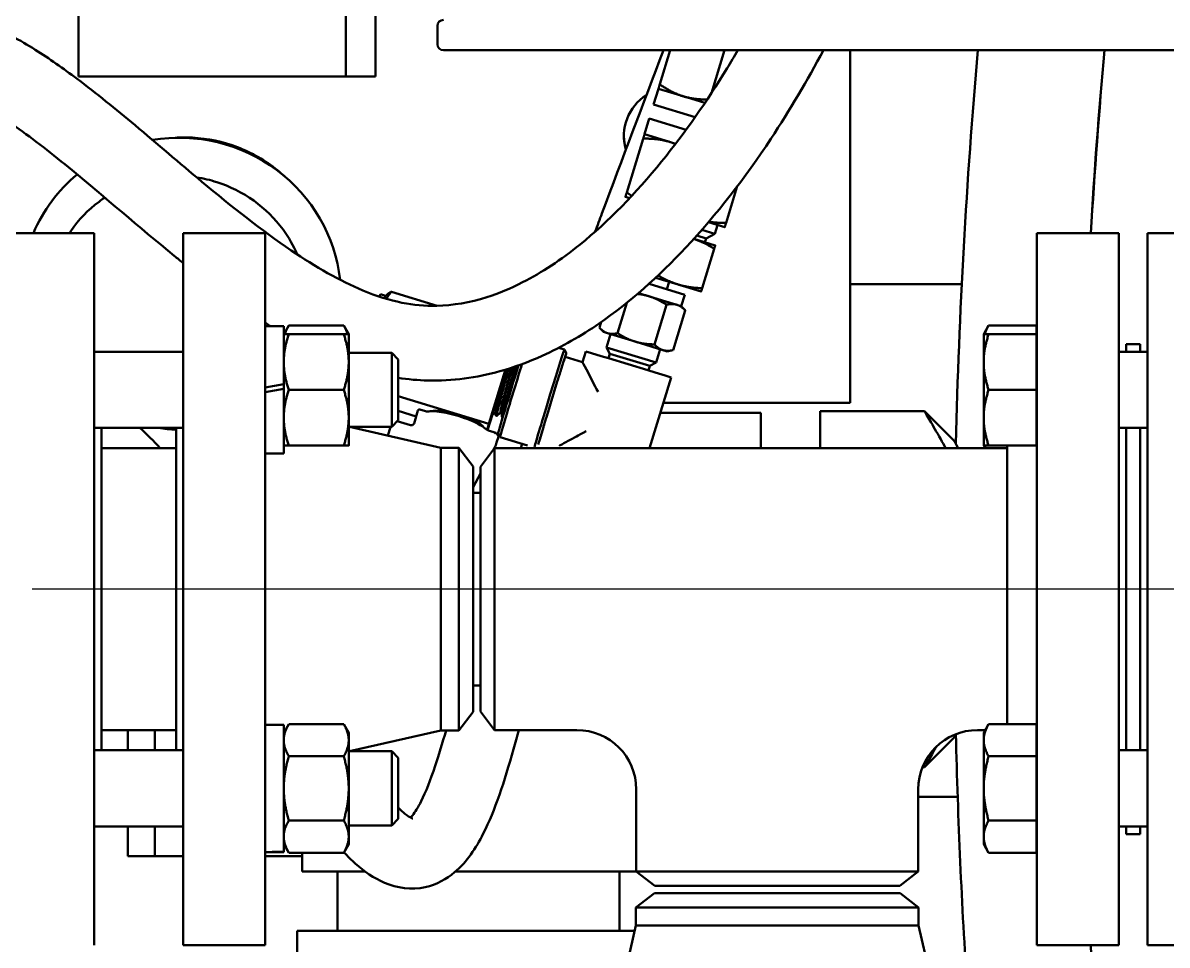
# Model space of a CAD drawing. Header units: inches. Extents: x 11 to 1621, y 11 to 1332.
# Drawn here: x 1187.67 to 1197.3, y 355.38 to 363.15 of the extents above; entities that cross this region are included whole.
import ezdxf

# ---------------------------------------------------------------- set-up
doc = ezdxf.new("R2010")
doc.units = ezdxf.units.IN
doc.header["$LTSCALE"] = 48
doc.header["$MEASUREMENT"] = 0
doc.linetypes.add('CHAIN', pattern=[0.7087, 0.4724, -0.0591, 0.1181, -0.0591])
doc.layers.add('Center Mark (ANSI)', color=7, linetype='Continuous', lineweight=25)
doc.layers.add('Visible (ANSI)', color=7, linetype='Continuous', lineweight=50)

msp = doc.modelspace()

# ---------------------------------------------------------------- linework, layer by layer
at = {"layer": 'Center Mark (ANSI)', "linetype": 'CHAIN', "ltscale": 0.952448}
msp.add_line((1338.941663, 358.380235), (1150.49666, 358.380235), dxfattribs=at)
at = {"layer": 'Visible (ANSI)'}
for p, q in [((1188.134479, 362.701101), (1188.134479, 367.728796)), ((1190.384479, 362.701101), (1190.384479, 365.238217)), ((1190.634479, 362.701101), (1190.634479, 365.213791)), ((1191.156979, 362.97111), (1191.156979, 363.12711)), ((1191.206979, 362.92111), (1191.797604, 362.92111)), ((1197.626902, 362.92111), (1191.797604, 362.92111)), ((1193.11782, 362.92111), (1193.030189, 362.63448)), ((1193.57531, 362.92111), (1193.465251, 362.561122)), ((1194.634479, 362.92111), (1194.634479, 359.951101)), ((1188.254479, 362.701101), (1188.134479, 362.701101)), ((1188.254479, 362.701101), (1190.134479, 362.701101)), ((1190.134479, 362.701101), (1190.384479, 362.701101)), ((1190.504479, 362.701101), (1190.384479, 362.701101)), ((1190.504479, 362.701101), (1190.634479, 362.701101)), ((1192.978417, 362.465141), (1193.018764, 362.597111)), ((1193.018764, 362.597111), (1193.227956, 362.533155)), ((1193.328002, 362.358262), (1192.978417, 362.465141)), ((1193.227956, 362.533155), (1193.409864, 362.47754)), ((1192.94187, 362.345603), (1192.901523, 362.213633)), ((1192.94187, 362.345603), (1193.251334, 362.250991)), ((1192.751597, 361.72311), (1192.890137, 362.176253)), ((1193.110773, 362.149659), (1192.901523, 362.213633)), ((1193.163718, 362.133472), (1193.110773, 362.149659)), ((1193.588364, 361.467284), (1193.682328, 361.774628)), ((1192.740134, 361.685753), (1192.776137, 361.674746)), ((1193.385207, 361.408591), (1193.494779, 361.375091)), ((1193.439738, 361.471863), (1193.5769, 361.429928)), ((1193.517131, 361.448201), (1193.494779, 361.375091)), ((1188.266699, 361.380235), (1187.576699, 361.380235)), ((1188.266699, 361.380235), (1188.266699, 355.380235)), ((1189.016979, 355.380235), (1189.016979, 361.380235)), ((1189.016979, 361.380235), (1189.706979, 361.380235)), ((1189.706979, 355.380235), (1189.706979, 361.380235)), ((1193.497313, 361.276493), (1193.31685, 361.331666)), ((1193.341907, 361.359558), (1193.420421, 361.335554)), ((1193.420421, 361.335554), (1193.41048, 361.30304)), ((1193.420421, 361.335554), (1193.494779, 361.375091)), ((1196.206979, 361.380235), (1196.206979, 355.380235)), ((1196.896979, 361.380235), (1196.206979, 361.380235)), ((1196.896979, 361.380235), (1196.896979, 355.380235)), ((1197.136979, 361.380235), (1197.136979, 355.380235)), ((1197.836979, 361.380235), (1197.136979, 361.380235)), ((1193.48878, 361.248456), (1193.387141, 360.916008)), ((1192.939424, 360.952967), (1193.239868, 360.861112)), ((1192.996057, 361.004929), (1193.184341, 360.947365)), ((1193.090206, 360.906868), (1193.109576, 360.970223)), ((1193.184341, 360.947365), (1193.378537, 360.887994)), ((1194.634479, 360.951235), (1195.573461, 360.951235)), ((1190.720503, 360.852319), (1190.677729, 360.865396)), ((1190.720472, 360.85229), (1190.732644, 360.863642)), ((1191.155253, 360.76819), (1190.769482, 360.886132)), ((1192.851203, 360.875369), (1193.210631, 360.765481)), ((1193.239868, 360.861112), (1193.210631, 360.765481)), ((1192.674511, 360.537381), (1192.752848, 360.793612)), ((1192.985071, 360.442433), (1193.087331, 360.77691)), ((1193.142387, 360.394337), (1193.244647, 360.728814)), ((1193.210392, 360.765555), (1193.24355, 360.729997)), ((1192.521267, 360.584233), (1192.535352, 360.630303)), ((1189.862979, 360.596113), (1189.706979, 360.596113)), ((1189.862979, 360.528613), (1189.904869, 360.601168)), ((1189.862979, 360.596113), (1189.862979, 360.10662)), ((1190.36809, 360.601168), (1189.904869, 360.601168)), ((1190.409979, 360.528613), (1190.36809, 360.601168)), ((1192.555522, 360.547492), (1192.522363, 360.58305)), ((1192.555522, 360.547492), (1192.590544, 360.536784)), ((1192.590544, 360.536784), (1192.822446, 360.465885)), ((1195.757976, 360.528613), (1195.799865, 360.601168)), ((1196.201976, 360.601168), (1195.799865, 360.601168)), ((1196.201976, 360.601168), (1196.201976, 360.528613)), ((1190.36809, 360.528613), (1189.904869, 360.528613)), ((1190.409979, 360.294113), (1190.409979, 360.528613)), ((1192.615291, 360.529218), (1192.580937, 360.416853)), ((1192.822446, 360.465885), (1193.056384, 360.394363)), ((1195.757976, 360.528613), (1195.757976, 360.294113)), ((1196.201976, 360.528613), (1195.799865, 360.528613)), ((1196.201976, 360.528613), (1196.201979, 360.528613)), ((1196.201976, 360.528613), (1196.201976, 360.294113)), ((1196.201979, 359.590613), (1196.201979, 360.528613)), ((1196.956979, 360.380613), (1196.956979, 360.445235)), ((1196.956979, 360.445235), (1197.076979, 360.445235)), ((1197.076979, 360.380613), (1197.076979, 360.445235)), ((1188.266699, 360.380613), (1189.016979, 360.380613)), ((1190.409979, 360.372113), (1190.772598, 360.372113)), ((1190.772598, 359.747113), (1190.772598, 360.372113)), ((1190.826699, 360.316345), (1190.772598, 360.372113)), ((1192.226201, 360.398516), (1192.17809, 360.413225)), ((1192.242579, 360.367731), (1192.226221, 360.398497)), ((1192.407394, 360.383641), (1192.379615, 360.292781)), ((1192.407394, 360.383641), (1192.45409, 360.369364)), ((1192.535821, 360.344377), (1192.45409, 360.369364)), ((1192.535821, 360.344377), (1192.597661, 360.32547)), ((1192.580937, 360.416853), (1192.99932, 360.28894)), ((1192.609154, 360.363784), (1192.580937, 360.416853)), ((1192.609154, 360.363784), (1192.597459, 360.325532)), ((1192.609154, 360.363784), (1192.946252, 360.260723)), ((1193.033674, 360.401306), (1192.99932, 360.28894)), ((1193.056384, 360.394363), (1193.093443, 360.383033)), ((1193.093443, 360.383033), (1193.140816, 360.39397)), ((1196.896979, 360.380613), (1197.136979, 360.380613)), ((1190.409979, 359.825113), (1190.409979, 360.294113)), ((1190.826699, 360.316345), (1190.826699, 359.802882)), ((1192.193309, 360.215033), (1192.217272, 360.28989)), ((1192.379618, 360.292792), (1192.233318, 360.33752)), ((1192.928925, 360.224192), (1192.597661, 360.32547)), ((1192.946252, 360.260723), (1192.934557, 360.222471)), ((1192.946252, 360.260723), (1192.99932, 360.28894)), ((1195.757976, 360.294113), (1195.757976, 359.825113)), ((1196.201976, 360.294113), (1196.201976, 360.059613)), ((1191.590868, 359.772444), (1191.727785, 360.223791)), ((1191.727785, 360.223791), (1191.719308, 360.226383)), ((1191.727785, 360.223791), (1191.729556, 360.229434)), ((1192.190866, 360.207403), (1192.193309, 360.215033)), ((1192.411626, 360.23047), (1192.468036, 360.122664)), ((1192.928925, 360.224192), (1192.991309, 360.20512)), ((1193.124622, 360.164362), (1192.942215, 359.567735)), ((1193.075211, 360.179468), (1192.991309, 360.20512)), ((1193.075211, 360.179468), (1193.124622, 360.164362)), ((1189.862979, 360.10662), (1189.706979, 360.079113)), ((1189.706979, 360.040113), (1189.862979, 360.06762)), ((1189.862979, 360.10662), (1189.862979, 360.06762)), ((1189.862979, 360.06762), (1189.862979, 359.523113)), ((1190.36809, 360.059613), (1189.904869, 360.059613)), ((1192.075008, 359.82942), (1192.16692, 360.130051)), ((1192.16692, 360.130051), (1192.171604, 360.145373)), ((1196.201976, 360.059613), (1195.799865, 360.059613)), ((1196.201976, 360.059613), (1196.201976, 359.825113)), ((1191.590868, 359.772444), (1190.826699, 360.006074)), ((1190.978122, 359.835931), (1190.826699, 359.882226)), ((1190.960098, 359.77737), (1190.993441, 359.885699)), ((1191.009666, 359.894307), (1191.057088, 359.879808)), ((1191.644253, 359.865405), (1191.617682, 359.851276)), ((1191.69414, 359.866971), (1191.6879, 359.868879)), ((1193.881979, 359.865235), (1193.03317, 359.865235)), ((1194.634479, 359.951101), (1193.059422, 359.951101)), ((1193.881979, 359.865235), (1193.881979, 359.567735)), ((1194.381979, 359.567735), (1194.381979, 359.880235)), ((1194.381979, 359.880235), (1195.259479, 359.880235)), ((1195.259479, 359.880235), (1195.509479, 359.630235)), ((1190.409979, 359.590613), (1190.409979, 359.825113)), ((1190.826699, 359.802882), (1190.772598, 359.747113)), ((1190.819426, 359.795384), (1190.929137, 359.761842)), ((1191.577005, 359.721621), (1191.590868, 359.772444)), ((1191.620805, 359.852937), (1191.57929, 359.720609)), ((1191.657438, 359.840455), (1191.649909, 359.842502)), ((1191.70675, 359.827041), (1191.703543, 359.827914)), ((1192.070324, 359.814099), (1192.075008, 359.82942)), ((1195.757976, 359.825113), (1195.757976, 359.590613)), ((1196.201976, 359.825113), (1196.201976, 359.590613)), ((1188.266699, 359.738613), (1189.016979, 359.738613)), ((1188.326699, 359.738613), (1188.326699, 357.021856)), ((1188.956979, 357.021856), (1188.956979, 359.738613)), ((1190.409979, 359.747113), (1190.772598, 359.747113)), ((1191.185868, 359.570235), (1190.416504, 359.747113)), ((1190.762594, 359.747113), (1190.739723, 359.672805)), ((1191.587649, 359.717599), (1191.650034, 359.698527)), ((1191.670853, 359.664352), (1191.655718, 359.615179)), ((1191.668169, 359.692993), (1191.684527, 359.662227)), ((1192.027371, 359.668752), (1192.049364, 359.744211)), ((1192.049364, 359.744211), (1192.051605, 359.751902)), ((1192.328776, 359.667163), (1192.221725, 359.609332)), ((1196.896979, 359.738613), (1197.136979, 359.738613)), ((1196.956979, 357.021856), (1196.956979, 359.738613)), ((1197.076979, 357.021856), (1197.076979, 359.738613)), ((1190.36809, 359.590613), (1189.904869, 359.590613)), ((1191.185868, 357.190235), (1191.185868, 359.570235)), ((1191.185868, 359.570235), (1191.33766, 359.570235)), ((1191.33766, 357.190235), (1191.33766, 359.570235)), ((1191.456979, 359.414735), (1191.33766, 359.570235)), ((1191.637828, 359.572561), (1191.62663, 359.551876)), ((1191.914576, 359.59188), (1191.684547, 359.662207)), ((1195.757976, 359.590613), (1195.771185, 359.567735)), ((1196.201976, 359.590613), (1195.799865, 359.590613)), ((1195.956979, 359.590613), (1195.956979, 357.242411)), ((1196.201976, 359.590613), (1196.201979, 359.590613)), ((1188.956979, 359.567735), (1188.326699, 359.567735)), ((1189.862979, 359.523113), (1189.706979, 359.523113)), ((1191.519479, 359.412235), (1191.638799, 359.567735)), ((1191.638799, 359.567735), (1191.638799, 357.192735)), ((1195.956979, 359.567735), (1191.638799, 359.567735)), ((1191.456979, 359.414735), (1191.456979, 357.345735)), ((1191.519479, 359.412235), (1191.519479, 357.348235)), ((1191.519479, 359.353952), (1191.456979, 359.238505)), ((1191.519479, 359.192735), (1191.456979, 359.192735)), ((1191.519479, 357.567735), (1191.456979, 357.567735)), ((1191.456979, 357.345735), (1191.33766, 357.190235)), ((1191.519479, 357.348235), (1191.638799, 357.192735)), ((1188.956979, 357.192735), (1188.326699, 357.192735)), ((1188.548796, 357.021856), (1188.548796, 357.192735)), ((1188.776491, 357.021856), (1188.776491, 357.192735)), ((1189.862979, 357.237356), (1189.706979, 357.237356)), ((1189.862979, 357.169856), (1189.904869, 357.242411)), ((1189.862979, 357.237356), (1189.862979, 356.16642)), ((1190.36809, 357.242411), (1189.904869, 357.242411)), ((1190.409979, 357.169856), (1190.36809, 357.242411)), ((1190.409979, 357.107022), (1190.409979, 357.169856)), ((1191.185868, 357.190235), (1190.416504, 357.013356)), ((1191.185868, 357.190235), (1191.33766, 357.190235)), ((1192.331979, 357.192735), (1191.638799, 357.192735)), ((1195.771185, 357.192735), (1195.706979, 357.192735)), ((1195.757976, 357.169856), (1195.799865, 357.242411)), ((1195.757976, 357.169856), (1195.757976, 357.107022)), ((1196.201976, 357.242411), (1195.799865, 357.242411)), ((1196.201976, 357.242411), (1196.201976, 357.107022)), ((1196.201976, 357.169856), (1196.201979, 357.169856)), ((1196.201979, 356.231856), (1196.201979, 357.169856)), ((1190.409979, 356.700856), (1190.409979, 357.107022)), ((1195.509479, 357.130235), (1195.259479, 356.880235)), ((1195.757976, 357.107022), (1195.757976, 356.700856)), ((1196.201976, 357.107022), (1196.201976, 356.971633)), ((1188.266699, 357.021856), (1189.016979, 357.021856)), ((1190.36809, 356.971633), (1189.904869, 356.971633)), ((1190.409979, 357.013356), (1190.772598, 357.013356)), ((1190.772598, 356.388356), (1190.772598, 357.013356)), ((1190.826699, 356.957588), (1190.772598, 357.013356)), ((1196.201976, 356.971633), (1195.799865, 356.971633)), ((1196.201976, 356.971633), (1196.201976, 356.700856)), ((1196.896979, 357.021856), (1197.136979, 357.021856)), ((1190.826699, 356.957588), (1190.826699, 356.444124)), ((1195.243467, 356.880235), (1195.259479, 356.880235)), ((1190.409979, 356.29469), (1190.409979, 356.700856)), ((1192.831979, 356.692735), (1192.831979, 355.999554)), ((1195.206979, 356.692735), (1195.206979, 355.999554)), ((1195.757976, 356.700856), (1195.757976, 356.29469)), ((1196.201976, 356.700856), (1196.201976, 356.430079)), ((1195.206979, 356.630235), (1195.539113, 356.630235)), ((1190.36809, 356.430079), (1189.904869, 356.430079)), ((1190.409979, 356.388356), (1190.772598, 356.388356)), ((1190.826699, 356.444124), (1190.772598, 356.388356)), ((1196.201976, 356.430079), (1195.799865, 356.430079)), ((1196.201976, 356.430079), (1196.201976, 356.29469)), ((1188.266699, 356.379856), (1189.016979, 356.379856)), ((1188.548796, 356.130235), (1188.548796, 356.379856)), ((1188.776491, 356.130235), (1188.776491, 356.379856)), ((1190.409979, 356.231856), (1190.409979, 356.29469)), ((1195.757976, 356.29469), (1195.757976, 356.231856)), ((1196.201976, 356.29469), (1196.201976, 356.159302)), ((1196.896979, 356.379856), (1197.136979, 356.379856)), ((1196.956979, 356.315235), (1196.956979, 356.379856)), ((1196.956979, 356.315235), (1197.076979, 356.315235)), ((1197.076979, 356.315235), (1197.076979, 356.379856)), ((1189.862979, 356.231856), (1189.904869, 356.159302)), ((1190.409979, 356.231856), (1190.36809, 356.159302)), ((1195.757976, 356.231856), (1195.799865, 356.159302)), ((1196.201976, 356.231856), (1196.201979, 356.231856)), ((1188.548796, 356.130235), (1188.776491, 356.130235)), ((1189.016979, 356.130235), (1188.776491, 356.130235)), ((1190.016979, 356.130235), (1189.706979, 356.130235)), ((1189.862979, 356.164356), (1189.817569, 356.164356)), ((1189.862979, 356.16642), (1189.862979, 356.164416)), ((1189.862979, 356.164416), (1189.862979, 356.164356)), ((1190.36809, 356.159302), (1189.904869, 356.159302)), ((1190.016979, 356.159302), (1190.016979, 356.000235)), ((1196.201976, 356.159302), (1195.799865, 356.159302)), ((1190.016979, 356.000235), (1190.549522, 356.000235)), ((1190.314479, 356.000235), (1190.314479, 355.500235)), ((1191.309164, 356.000235), (1192.831979, 356.000235)), ((1192.689479, 356.000235), (1192.689479, 355.500235)), ((1192.831979, 355.999554), (1195.206979, 355.999554)), ((1192.987479, 355.880235), (1192.831979, 355.999554)), ((1195.051479, 355.880235), (1195.206979, 355.999554)), ((1192.984979, 355.817735), (1192.829479, 355.698415)), ((1192.984979, 355.817735), (1195.053979, 355.817735)), ((1192.987479, 355.880235), (1195.051479, 355.880235)), ((1195.053979, 355.817735), (1195.209479, 355.698415)), ((1195.209479, 355.698415), (1192.829479, 355.698415)), ((1192.829479, 355.546624), (1192.829479, 355.698415)), ((1195.209479, 355.546624), (1195.209479, 355.698415)), ((1192.829479, 355.546624), (1192.652601, 354.77726)), ((1195.209479, 355.546624), (1192.829479, 355.546624)), ((1195.209479, 355.546624), (1195.386358, 354.77726)), ((1189.976627, 355.500235), (1190.02819, 355.500235)), ((1189.976627, 355.500235), (1189.976627, 354.673463)), ((1190.02819, 355.500235), (1190.946109, 355.500235)), ((1190.946109, 355.500235), (1191.13378, 355.500235)), ((1191.13378, 355.500235), (1192.462283, 355.500235)), ((1192.462283, 355.500235), (1192.60757, 355.500235)), ((1192.60757, 355.500235), (1192.818815, 355.500235)), ((1189.016979, 355.380235), (1189.706979, 355.380235)), ((1196.896979, 355.380235), (1196.206979, 355.380235)), ((1197.836979, 355.380235), (1197.136979, 355.380235))]:
    msp.add_line(p, q, dxfattribs=at)
for centre, radius, start, end in [((1191.206979, 363.12711), 0.05, 90, 180), ((1191.206979, 362.97111), 0.05, 180, 270), ((1247.196979, 358.380235), 51.6875, 174.9599262, 178.6436712), ((1247.196979, 358.380235), 50.62647, 174.8540143, 176.602803), ((1247.196979, 358.380235), 50.625, 174.8538645, 176.6027042), ((1193.134479, 362.201101), 0.40625, 122.1329029, 196.5413351), ((1193.134479, 362.201235), 0.40625, 180.0094394, 196.5523412), ((1196.261979, 360.440613), 0.06, 180, 203.5564643), ((1191.005865, 359.881875), 0.013, 73, 162.8921383), ((1191.977979, 357.904235), 1.8125, 99.7960935, 100.1926648), ((1196.261979, 359.678613), 0.06, 156.4435357, 180), ((1192.331979, 356.692735), 0.5, 0, 90), ((1195.706979, 356.692735), 0.5, 90, 180), ((1247.196979, 358.380235), 51.6875, 181.3563288, 183.7466404), ((1196.261979, 357.081856), 0.06, 180, 203.5564643), ((1196.261979, 356.319856), 0.06, 156.4435357, 180), ((1247.196979, 358.380235), 50.62647, 183.397197, 184.8865316)]:
    msp.add_arc(centre, radius, start, end, dxfattribs=at)
for centre, major_axis, ratio, start_param, end_param in [((1188.998232, 360.854835), (1.274067, -0.446377), 0.98279031, 0.44216849, 2.08241977), ((1188.998232, 360.854835), (-1.274067, 0.446377), 0.98279031, 5.75101636, 6.21930426), ((1190.553471, 360.458966), (0.124258, 0.40643), 0.00756982, 0, 0.32230542), ((1190.596265, 360.445883), (0.124258, 0.40643), 0.00756982, 0.01311207, 0.32600534), ((1192.100116, 359.98611), (-0.126085, -0.412406), 0.00756982, 3.13402254, 6.11399401), ((1192.123679, 359.978906), (0.118881, 0.388843), 0.00756982, 5.94889972, 7.2036947), ((1191.787069, 360.081818), (-0.118881, -0.388843), 0.00756982, 4.22202311, 6.27561519), ((1191.810632, 360.074614), (-0.126085, -0.412406), 0.00756982, 4.2041309, 6.2831853), ((1192.123679, 359.978906), (0.109639, 0.358614), 0.00756982, 0, 0.52359878), ((1192.628593, 359.824538), (-0.248973, 0.46825), 0.00378497, 0.00378495, 0.51981383), ((1191.696605, 360.109475), (-0.07894, -0.258202), 0.00756982, 4.22887424, 6.29075542), ((1192.172147, 360.145207), (0.021928, 0.071723), 0.00756982, 0.52359878, 1.57079633), ((1192.123679, 359.978906), (-0.118881, -0.388843), 0.00756982, 4.31547836, 5.1092996), ((1192.51143, 360.041478), (-0.049795, 0.09365), 0.00378497, 0.51981383, 1.56701138), ((1191.321482, 359.79288), (-0.23416, 0.072072), 0.24133253, 3.47632653, 5.94845143), ((1192.070867, 359.813933), (0.021928, 0.071723), 0.00756982, 1.57079633, 2.61799388), ((1188.979145, 360.800355), (1.032231, -0.361648), 0.98279031, 4.88630138, 5.0236952), ((1191.634166, 359.689784), (-0.016128, -0.008556), 0.12620278, 3.28900761, 4.59441628), ((1191.646906, 359.68495), (0.003058, 0.013595), 0.26180312, 6.02770053, 6.28414523), ((1193.059285, 359.367421), (-1.433629, 0.441257), 0.24133253, 0.27554446, 0.32868888), ((1191.575278, 359.69377), (0.095575, -0.029417), 0.24133253, 0, 0.32868888), ((1192.123679, 359.978906), (-0.118881, -0.388843), 0.00756982, 5.36267591, 6.08294282), ((1192.123679, 359.978906), (-0.109639, -0.358614), 0.00756982, 5.75958653, 6.09918304), ((1192.410149, 359.710204), (0.09365, 0.049795), 0.00378497, 1.57458128, 2.62177883), ((1192.628593, 359.824538), (0.46825, 0.248973), 0.00378497, 2.62177883, 2.83288008), ((1189.59639, 356.700856), (-3.042643, 0), 0.17632698, 1.60715103, 1.65852673), ((1189.817569, 356.700856), (-3.042643, 0), 0.17632698, 1.53444163, 1.58572141)]:
    msp.add_ellipse(centre, major_axis=major_axis, ratio=ratio, start_param=start_param, end_param=end_param, dxfattribs=at)
for points, knots in [([(1193.687122, 362.92111), (1193.657534, 362.870232), (1193.627416, 362.819659), (1193.427204, 362.491535), (1193.241991, 362.225272), (1192.827652, 361.714791), (1192.595816, 361.476481), (1192.198731, 361.15605), (1192.036485, 361.048371), (1191.773928, 360.914068), (1191.67317, 360.872154), (1191.430421, 360.795241), (1191.28948, 360.770791), (1191.052592, 360.766175), (1190.95682, 360.77444), (1190.753286, 360.815423), (1190.643147, 360.850257), (1190.336067, 360.977951), (1190.132504, 361.094513), (1189.677799, 361.402555), (1189.42519, 361.603732), (1188.985022, 361.970562), (1188.796894, 362.132472), (1188.44654, 362.425918), (1188.28398, 362.558761), (1188.00487, 362.768845), (1187.887904, 362.851373), (1187.639975, 363.007701), (1187.50897, 363.079612), (1187.300983, 363.167436), (1187.226074, 363.193972), (1187.033466, 363.245643), (1186.913351, 363.262893), (1186.697266, 363.256012), (1186.601791, 363.24012), (1186.424116, 363.182072), (1186.343763, 363.142743), (1186.164776, 363.031433), (1186.07135, 362.952876), (1185.818037, 362.701175), (1185.673725, 362.506314), (1185.363854, 362.053472), (1185.201632, 361.790377), (1184.919446, 361.386971), (1184.800307, 361.23325), (1184.646205, 361.07467), (1184.610217, 361.040507), (1184.525125, 360.967024), (1184.475216, 360.929557), (1184.373547, 360.863158), (1184.321788, 360.834181), (1184.200704, 360.776276), (1184.130443, 360.749552), (1183.93668, 360.692061), (1183.807722, 360.669701), (1183.510935, 360.646012), (1183.340339, 360.648296), (1182.972929, 360.675025), (1182.775686, 360.699971), (1182.384593, 360.757748), (1182.192652, 360.789406), (1181.766238, 360.85689), (1181.529678, 360.892636), (1181.153637, 360.935634), (1181.019436, 360.948427), (1180.676716, 360.971704), (1180.467309, 360.976031), (1180.086749, 360.977233), (1179.913358, 360.975402), (1179.743417, 360.975402)], [21.6561496, 21.6561496, 21.6561496, 21.6561496, 22.07389381, 22.07389381, 24.38702724, 24.38702724, 26.95794606, 26.95794606, 28.69195712, 28.69195712, 29.77741873, 29.77741873, 31.32783162, 31.32783162, 32.39297014, 32.39297014, 33.53615509, 33.53615509, 35.47548806, 35.47548806, 37.7911051, 37.7911051, 39.52730732, 39.52730732, 41.05163879, 41.05163879, 42.15864609, 42.15864609, 43.39051446, 43.39051446, 44.06990338, 44.06990338, 45.10369356, 45.10369356, 45.89437232, 45.89437232, 46.64323581, 46.64323581, 47.69233024, 47.69233024, 49.69795762, 49.69795762, 52.15454873, 52.15454873, 53.92886762, 53.92886762, 54.47637936, 54.47637936, 55.2250075, 55.2250075, 55.96994963, 55.96994963, 56.9202454, 56.9202454, 58.47906725, 58.47906725, 60.26056879, 60.26056879, 62.08635407, 62.08635407, 63.71602037, 63.71602037, 65.58831895, 65.58831895, 66.60110392, 66.60110392, 68.13618797, 68.13618797, 69.44808849, 69.44808849, 69.44808849, 69.44808849]), ([(1194.407702, 362.92111), (1194.273116, 362.66745), (1194.125355, 362.416804), (1193.748129, 361.846698), (1193.508614, 361.53535), (1193.021609, 361.014878), (1192.778618, 360.797783), (1192.365914, 360.513553), (1192.206113, 360.421279), (1191.924014, 360.29373), (1191.804559, 360.249691), (1191.486183, 360.16141), (1191.282922, 360.133501), (1190.993638, 360.140283), (1190.910017, 360.147788), (1190.826699, 360.160528)], [20.85568767, 20.85568767, 20.85568767, 20.85568767, 22.76654165, 22.76654165, 25.37272809, 25.37272809, 27.66243208, 27.66243208, 29.02849872, 29.02849872, 29.9913791, 29.9913791, 31.54041475, 31.54041475, 32.16262569, 32.16262569, 32.16262569, 32.16262569]), ([(1192.486872, 361.393545), (1192.505585, 361.444305), (1192.524369, 361.495086), (1192.713608, 362.005164), (1192.888887, 362.465517), (1193.060031, 362.92111)], [70.85255299, 70.85255299, 70.85255299, 70.85255299, 71.25681703, 71.25681703, 74.91225897, 74.91225897, 74.91225897, 74.91225897]), ([(1189.016979, 361.127316), (1188.991647, 361.147646), (1188.966393, 361.168064), (1188.641665, 361.432272), (1188.35304, 361.685404), (1187.915608, 362.045744), (1187.756614, 362.171069), (1187.507358, 362.347221), (1187.412058, 362.40888), (1187.224258, 362.515376), (1187.132877, 362.557916), (1187.012915, 362.599276), (1186.976578, 362.609366), (1186.920484, 362.62108), (1186.899284, 362.624422), (1186.84831, 362.629854), (1186.820096, 362.630323), (1186.772587, 362.626884), (1186.752583, 362.623777), (1186.709724, 362.613465), (1186.686589, 362.605406), (1186.603355, 362.56686), (1186.536178, 362.52061), (1186.32291, 362.322973), (1186.167226, 362.115652), (1185.9062, 361.726978), (1185.801899, 361.563322), (1185.626802, 361.299817), (1185.558949, 361.200196), (1185.400752, 360.981769), (1185.309004, 360.864122), (1185.100173, 360.631847), (1184.979124, 360.518598), (1184.756208, 360.35664), (1184.657992, 360.297888), (1184.440896, 360.191561), (1184.32121, 360.147075), (1184.030866, 360.066368), (1183.8586, 360.039983), (1183.523324, 360.017026), (1183.360428, 360.018376), (1182.861182, 360.046894), (1182.519781, 360.099029), (1181.980484, 360.184962), (1181.787481, 360.216524), (1181.405038, 360.272212), (1181.215728, 360.296563), (1180.813069, 360.333913), (1180.600495, 360.343435), (1180.171819, 360.348148), (1179.95888, 360.345402), (1179.743417, 360.345402)], [37.06216477, 37.06216477, 37.06216477, 37.06216477, 37.28440109, 37.28440109, 39.92877475, 39.92877475, 41.53009193, 41.53009193, 42.58983848, 42.58983848, 43.74932141, 43.74932141, 44.29995825, 44.29995825, 44.66375657, 44.66375657, 45.22299282, 45.22299282, 45.67987882, 45.67987882, 46.2350069, 46.2350069, 47.48899479, 47.48899479, 49.93614332, 49.93614332, 51.5028356, 51.5028356, 52.45247012, 52.45247012, 53.63189327, 53.63189327, 54.94809148, 54.94809148, 55.91637297, 55.91637297, 57.03247837, 57.03247837, 58.5821748, 58.5821748, 60.01944085, 60.01944085, 62.94723757, 62.94723757, 64.55257553, 64.55257553, 66.10097585, 66.10097585, 67.82719055, 67.82719055, 69.44808849, 69.44808849, 69.44808849, 69.44808849]), ([(1188.948147, 362.1837), (1188.996312, 362.186944), (1189.044701, 362.187352), (1189.222827, 362.178391), (1189.351795, 362.151182), (1189.594997, 362.058154), (1189.709186, 361.992343), (1189.829526, 361.894893), (1189.848379, 361.878659), (1189.866716, 361.861874)], [5.913632686, 5.913632686, 5.913632686, 5.913632686, 6.032703943, 6.032703943, 6.353024433, 6.353024433, 6.673402808, 6.673402808, 6.734718793, 6.734718793, 6.734718793, 6.734718793]), ([(1189.976968, 361.200331), (1189.94491, 361.274163), (1189.904506, 361.34456), (1189.788238, 361.503331), (1189.704544, 361.58616), (1189.515273, 361.721937), (1189.409744, 361.774878), (1189.243595, 361.827713), (1189.187215, 361.840921), (1189.130183, 361.849673)], [5.40937446, 5.40937446, 5.40937446, 5.40937446, 5.63234187, 5.63234187, 5.9521785, 5.9521785, 6.27180825, 6.27180825, 6.43006635, 6.43006635, 6.43006635, 6.43006635]), ([(1188.355356, 361.679689), (1188.33889, 361.6687), (1188.322735, 361.657262), (1188.214739, 361.576226), (1188.134086, 361.492292), (1188.064993, 361.392005), (1188.061038, 361.386139), (1188.057143, 361.380235)], [7.175973869, 7.175973869, 7.175973869, 7.175973869, 7.230916809, 7.230916809, 7.551085978, 7.551085978, 7.570832708, 7.570832708, 7.570832708, 7.570832708]), ([(1191.6879, 359.868879), (1191.687412, 359.869028), (1191.687159, 359.869948), (1191.687111, 359.875084), (1191.688062, 359.881737), (1191.69178, 359.900908), (1191.694547, 359.913425), (1191.701589, 359.943275), (1191.705863, 359.960604), (1191.71548, 359.998611), (1191.720823, 360.019285), (1191.732047, 360.062226), (1191.737926, 360.084487), (1191.749648, 360.128709), (1191.755487, 360.150663), (1191.766553, 360.1924), (1191.771778, 360.212178), (1191.777812, 360.235305), (1191.779139, 360.240413), (1191.780411, 360.245335)], [0.8301163863, 0.8301163863, 0.8301163863, 0.8301163863, 0.83203125, 0.83203125, 0.8359375, 0.8359375, 0.83984375, 0.83984375, 0.84375, 0.84375, 0.84765625, 0.84765625, 0.8515625, 0.8515625, 0.85546875, 0.85546875, 0.859375, 0.859375, 0.860529938, 0.860529938, 0.860529938, 0.860529938]), ([(1191.693951, 359.867785), (1191.693847, 359.868235), (1191.693792, 359.868842), (1191.693751, 359.873054), (1191.694702, 359.879706), (1191.698421, 359.898878), (1191.701188, 359.911395), (1191.708229, 359.941244), (1191.712503, 359.958574), (1191.722121, 359.996581), (1191.727463, 360.017255), (1191.738687, 360.060195), (1191.744567, 360.082457), (1191.756288, 360.126678), (1191.762128, 360.148633), (1191.773194, 360.19037), (1191.778419, 360.210147), (1191.784886, 360.234934), (1191.78661, 360.24158), (1191.788236, 360.247894)], [0.8311641663, 0.8311641663, 0.8311641663, 0.8311641663, 0.83203125, 0.83203125, 0.8359375, 0.8359375, 0.83984375, 0.83984375, 0.84375, 0.84375, 0.84765625, 0.84765625, 0.8515625, 0.8515625, 0.85546875, 0.85546875, 0.859375, 0.859375, 0.8608932136, 0.8608932136, 0.8608932136, 0.8608932136]), ([(1191.811685, 360.255741), (1191.811229, 360.254026), (1191.810767, 360.252291), (1191.806792, 360.237383), (1191.802995, 360.223231), (1191.796924, 360.20072), (1191.794828, 360.192967), (1191.788453, 360.169409), (1191.784061, 360.153189), (1191.777302, 360.128241), (1191.775012, 360.119786), (1191.768164, 360.094488), (1191.763602, 360.07758), (1191.756809, 360.052318), (1191.754545, 360.043882), (1191.747884, 360.018995), (1191.743592, 360.002835), (1191.73742, 359.97941), (1191.735401, 359.971713), (1191.729571, 359.949352), (1191.725964, 359.935311), (1191.721016, 359.915717), (1191.719441, 359.909417), (1191.714798, 359.890603), (1191.712078, 359.879184), (1191.707807, 359.860362), (1191.706187, 359.852738), (1191.703918, 359.840708), (1191.703223, 359.836188), (1191.702682, 359.829818), (1191.702878, 359.828095), (1191.703543, 359.827914)], [5.32714505, 5.32714505, 5.32714505, 5.32714505, 5.34491223, 5.34491223, 5.47825821, 5.47825821, 5.54573174, 5.54573174, 5.67907293, 5.67907293, 5.74653157, 5.74653157, 5.87989072, 5.87989072, 5.94733379, 5.94733379, 6.08075403, 6.08075403, 6.14818029, 6.14818029, 6.28175119, 6.28175119, 6.34915831, 6.34915831, 6.49289087, 6.49289087, 6.62402763, 6.62402763, 6.7486463, 6.7486463, 6.87820982, 6.87820982, 6.87820982, 6.87820982]), ([(1191.713649, 359.850112), (1191.71484, 359.855973), (1191.716345, 359.862837), (1191.720219, 359.879717), (1191.722687, 359.890019), (1191.728429, 359.913283), (1191.73171, 359.926284), (1191.739058, 359.954885), (1191.743139, 359.970509), (1191.751384, 360.001803), (1191.7555, 360.017282), (1191.764144, 360.049583), (1191.768653, 360.06636), (1191.777979, 360.100922), (1191.782775, 360.118621), (1191.791769, 360.15184), (1191.795969, 360.16734), (1191.804246, 360.197929), (1191.808283, 360.2129), (1191.815077, 360.238217), (1191.817916, 360.248836), (1191.820552, 360.258778)], [34.27120493, 34.27120493, 34.27120493, 34.27120493, 34.38087834, 34.38087834, 34.50837309, 34.50837309, 34.6410995, 34.6410995, 34.78051838, 34.78051838, 34.90788398, 34.90788398, 35.04061069, 35.04061069, 35.18042888, 35.18042888, 35.30767586, 35.30767586, 35.44039768, 35.44039768, 35.54574611, 35.54574611, 35.54574611, 35.54574611]), ([(1191.644113, 359.866019), (1191.643843, 359.867178), (1191.644251, 359.87054), (1191.6471, 359.885271), (1191.650704, 359.900351), (1191.661061, 359.940651), (1191.667721, 359.965521), (1191.683153, 360.02193), (1191.691774, 360.052901), (1191.709675, 360.116719), (1191.718812, 360.149032), (1191.732857, 360.198612), (1191.737942, 360.21655), (1191.742719, 360.233427)], [-2.45268938, -2.45268938, -2.45268938, -2.45268938, -2.30253081, -2.30253081, -2.05088128, -2.05088128, -1.79734045, -1.79734045, -1.54282844, -1.54282844, -1.28768794, -1.28768794, -1.13358617, -1.13358617, -1.13358617, -1.13358617]), ([(1191.748753, 360.235288), (1191.74637, 360.22644), (1191.7439, 360.217293), (1191.739251, 360.20011), (1191.737098, 360.192166), (1191.729184, 360.162981), (1191.72325, 360.141094), (1191.714808, 360.109906), (1191.712354, 360.100835), (1191.707595, 360.083191), (1191.70529, 360.074627), (1191.699365, 360.052557), (1191.695783, 360.039172), (1191.68798, 360.009842), (1191.68384, 359.994129), (1191.677974, 359.971638), (1191.676073, 359.964308), (1191.670597, 359.943023), (1191.667263, 359.929817), (1191.661366, 359.905916), (1191.658809, 359.895245), (1191.654642, 359.877014), (1191.652996, 359.869376), (1191.65027, 359.855401), (1191.649421, 359.849796), (1191.649158, 359.844744), (1191.64923, 359.843616), (1191.649575, 359.842722), (1191.649724, 359.842553), (1191.649909, 359.842502)], [1.152297, 1.152297, 1.152297, 1.152297, 1.23314195, 1.23314195, 1.30010345, 1.30010345, 1.47516695, 1.47516695, 1.5467414, 1.5467414, 1.61462287, 1.61462287, 1.72284518, 1.72284518, 1.85723211, 1.85723211, 1.92496166, 1.92496166, 2.06034496, 2.06034496, 2.19385696, 2.19385696, 2.32130375, 2.32130375, 2.47765183, 2.47765183, 2.55329961, 2.55329961, 2.58937361, 2.58937361, 2.58937361, 2.58937361]), ([(1191.658349, 359.840868), (1191.658061, 359.840599), (1191.65781, 359.840456), (1191.65679, 359.840379), (1191.656556, 359.842177), (1191.657165, 359.849058), (1191.657901, 359.853752), (1191.660287, 359.866203), (1191.661965, 359.874065), (1191.666337, 359.893217), (1191.669083, 359.904661), (1191.675068, 359.928877), (1191.678215, 359.941319), (1191.68522, 359.968558), (1191.689082, 359.983376), (1191.697543, 360.015496), (1191.702156, 360.032813), (1191.711131, 360.066342), (1191.715453, 360.082395), (1191.72436, 360.115363), (1191.728919, 360.132207), (1191.738243, 360.166609), (1191.742975, 360.184033), (1191.750999, 360.213692), (1191.754363, 360.226146), (1191.757563, 360.238035)], [38.21058934, 38.21058934, 38.21058934, 38.21058934, 38.24773694, 38.24773694, 38.38995018, 38.38995018, 38.5169778, 38.5169778, 38.64989859, 38.64989859, 38.79232239, 38.79232239, 38.91936101, 38.91936101, 39.05232281, 39.05232281, 39.19494781, 39.19494781, 39.32200034, 39.32200034, 39.45500435, 39.45500435, 39.59782552, 39.59782552, 39.70778071, 39.70778071, 39.70778071, 39.70778071]), ([(1191.057088, 359.879808), (1191.058723, 359.879309), (1191.060369, 359.878854), (1191.063569, 359.878066), (1191.065123, 359.877732), (1191.068015, 359.877203), (1191.069354, 359.877009), (1191.071671, 359.876764), (1191.072652, 359.876714), (1191.07391, 359.876713), (1191.074286, 359.876749), (1191.074378, 359.876761), (1191.074384, 359.876762), (1191.074384, 359.876762)], [3.14159265, 3.14159265, 3.14159265, 3.14159265, 3.36585907, 3.36585907, 3.59012548, 3.59012548, 3.81439189, 3.81439189, 4.0386583, 4.0386583, 4.22048939, 4.22048939, 4.24414123, 4.24414123, 4.24414123, 4.24414123]), ([(1191.571294, 359.72491), (1191.558214, 359.737207), (1191.540224, 359.749822), (1191.49751, 359.774469), (1191.473356, 359.78642), (1191.420802, 359.809143), (1191.3925, 359.819923), (1191.334347, 359.839415), (1191.304516, 359.848133), (1191.246153, 359.862691), (1191.217636, 359.868527), (1191.164541, 359.876738), (1191.140016, 359.87909), (1191.101844, 359.879834), (1191.087003, 359.878972), (1191.074373, 359.87676)], [5.16185325, 5.16185325, 5.16185325, 5.16185325, 5.5170076, 5.5170076, 5.84786704, 5.84786704, 6.17283577, 6.17283577, 6.49626502, 6.49626502, 6.81999727, 6.81999727, 7.14627325, 7.14627325, 7.40451737, 7.40451737, 7.40451737, 7.40451737]), ([(1195.259479, 359.880235), (1195.259479, 359.880235), (1195.260168, 359.879073), (1195.266864, 359.867766), (1195.282652, 359.841183), (1195.330559, 359.758908), (1195.36138, 359.705488), (1195.409637, 359.618906), (1195.423458, 359.59383), (1195.437624, 359.567729)], [-29.85421102, -29.85421102, -29.85421102, -29.85421102, -29.62038533, -29.62038533, -28.73487036, -28.73487036, -27.90743458, -27.90743458, -27.59469332, -27.59469332, -27.59469332, -27.59469332]), ([(1190.929137, 359.761842), (1190.931637, 359.761078), (1190.934255, 359.760692), (1190.939467, 359.76071), (1190.94206, 359.761118), (1190.946983, 359.762684), (1190.949307, 359.76385), (1190.953433, 359.766803), (1190.955234, 359.76859), (1190.958163, 359.772601), (1190.95929, 359.774826), (1190.960056, 359.777236), (1190.960077, 359.777303), (1190.960098, 359.77737)], [0, 0, 0, 0, 0.30903458, 0.30903458, 0.61939335, 0.61939335, 0.93355262, 0.93355262, 1.24771188, 1.24771188, 1.56187115, 1.56187115, 1.57079633, 1.57079633, 1.57079633, 1.57079633]), ([(1191.571293, 359.724911), (1191.571293, 359.724911), (1191.571394, 359.724819), (1191.571825, 359.72449), (1191.572218, 359.724214), (1191.573379, 359.723487), (1191.574223, 359.723006), (1191.576308, 359.721935), (1191.577585, 359.721336), (1191.580372, 359.720146), (1191.581883, 359.719554), (1191.584819, 359.718502), (1191.58623, 359.718034), (1191.587649, 359.717599)], [2.02344315, 2.02344315, 2.02344315, 2.02344315, 2.14168558, 2.14168558, 2.29776699, 2.29776699, 2.49826073, 2.49826073, 2.72252714, 2.72252714, 2.94679355, 2.94679355, 3.14159265, 3.14159265, 3.14159265, 3.14159265]), ([(1195.54336, 359.567733), (1195.54223, 359.569841), (1195.541127, 359.571896), (1195.523973, 359.603831), (1195.514108, 359.621782), (1195.50991, 359.629449), (1195.509479, 359.630235), (1195.509479, 359.630235)], [28.67564352, 28.67564352, 28.67564352, 28.67564352, 28.73487036, 28.73487036, 29.62038533, 29.62038533, 29.85421102, 29.85421102, 29.85421102, 29.85421102]), ([(1190.369742, 356.162163), (1190.401297, 356.128718), (1190.432972, 356.097716), (1190.541441, 356.001041), (1190.620781, 355.945114), (1190.815082, 355.862042), (1190.93894, 355.843755), (1191.150681, 355.889956), (1191.23486, 355.937444), (1191.409311, 356.084662), (1191.480317, 356.19582), (1191.643286, 356.517127), (1191.720601, 356.754888), (1191.812802, 357.083655), (1191.827468, 357.137569), (1191.842126, 357.192735)], [48.87206418, 48.87206418, 48.87206418, 48.87206418, 49.42260238, 49.42260238, 50.72724228, 50.72724228, 52.2121332, 52.2121332, 53.43958072, 53.43958072, 55.42254538, 55.42254538, 58.57752233, 58.57752233, 59.17806425, 59.17806425, 59.17806425, 59.17806425]), ([(1190.931515, 356.454718), (1190.936407, 356.459808), (1190.942285, 356.466451), (1190.968493, 356.500006), (1190.993843, 356.540239), (1191.058128, 356.668956), (1191.098468, 356.770171), (1191.168944, 356.980348), (1191.199212, 357.080867), (1191.229892, 357.190235)], [53.8081782, 53.8081782, 53.8081782, 53.8081782, 54.22640846, 54.22640846, 55.47541546, 55.47541546, 57.25098169, 57.25098169, 58.57711766, 58.57711766, 58.57711766, 58.57711766]), ([(1195.509479, 357.130235), (1195.509479, 357.130235), (1195.513891, 357.13825), (1195.523519, 357.155967), (1195.524162, 357.157151), (1195.524827, 357.158376)], [17.912526613, 17.912526613, 17.912526613, 17.912526613, 18.655041539, 18.655041539, 18.706252221, 18.706252221, 18.706252221, 18.706252221]), ([(1195.359469, 357.052232), (1195.353532, 357.041793), (1195.347792, 357.031748), (1195.316042, 356.976386), (1195.294887, 356.94029), (1195.266587, 356.892183), (1195.259479, 356.880235), (1195.259479, 356.880235)], [-19.55365349, -19.55365349, -19.55365349, -19.55365349, -19.39755647, -19.39755647, -18.65504154, -18.65504154, -17.91252661, -17.91252661, -17.91252661, -17.91252661]), ([(1190.826699, 356.538638), (1190.847746, 356.517904), (1190.866815, 356.500993), (1190.907039, 356.468855), (1190.925563, 356.457559), (1190.945882, 356.447387), (1190.949921, 356.446351), (1190.950016, 356.446324)], [49.11998774, 49.11998774, 49.11998774, 49.11998774, 49.70445406, 49.70445406, 50.53815282, 50.53815282, 51.19145807, 51.19145807, 51.19145807, 51.19145807])]:
    msp.add_open_spline(points, degree=3, knots=knots, dxfattribs=at)
for points, weights in [([(1193.018764, 362.597111), (1193.018764, 362.597111), (1193.030189, 362.63448)], [1, 1.0379548493, 1]), ([(1193.030189, 362.63448), (1193.130869, 362.562837), (1193.227956, 362.533155)], [1, 1.0379548493, 1]), ([(1193.227956, 362.533155), (1193.317795, 362.505688), (1193.42908, 362.50627)], [1, 1.03502264651, 1.00541135079]), ([(1192.890137, 362.176253), (1192.901541, 362.213628), (1192.901523, 362.213633)], [1, 1.0379548493, 1]), ([(1193.110773, 362.149659), (1193.013678, 362.179344), (1192.890137, 362.176253)], [1, 1.0379548493, 1]), ([(1192.901523, 362.213633), (1192.901519, 362.213634), (1192.901081, 362.212215)], [1, 1.00744335288, 1.01196726316]), ([(1193.162042, 362.131276), (1193.136653, 362.141747), (1193.110773, 362.149659)], [1.01458055734, 1.00984280818, 1]), ([(1192.740134, 361.685753), (1192.740152, 361.685747), (1192.751597, 361.72311)], [1, 1.0379548493, 1]), ([(1192.741797, 361.691245), (1192.740127, 361.685755), (1192.740134, 361.685753)], [1.0180019242, 1.01467481075, 1]), ([(1192.751597, 361.72311), (1192.773388, 361.707605), (1192.794489, 361.694309)], [1, 1.00797652156, 1.01260038082]), ([(1193.443429, 361.476207), (1193.50938, 361.465304), (1193.588364, 361.467284)], [1.01767842297, 1.02394247314, 1]), ([(1193.588364, 361.467284), (1193.576922, 361.429933), (1193.5769, 361.429928)], [1, 1.03794386356, 1.00002196513]), ([(1193.48878, 361.248456), (1193.400013, 361.304073), (1193.316734, 361.331538)], [1, 1.03517723099, 1.00514869234]), ([(1193.497313, 361.276493), (1193.497327, 361.27648), (1193.48878, 361.248456)], [1.00002196513, 1.03794386356, 1]), ([(1193.016333, 361.023945), (1193.10205, 360.972524), (1193.184341, 360.947365)], [1.00622363419, 1.03453486973, 1]), ([(1193.184341, 360.947365), (1193.274484, 360.919806), (1193.387141, 360.916008)], [1, 1.0379548493, 1]), ([(1190.769482, 360.886132), (1190.74493, 360.856042), (1190.726644, 360.827116)], [3.17901442375, 3.26815004564, 3.32497482595]), ([(1190.732644, 360.863642), (1190.74552, 360.87565), (1190.769482, 360.886132)], [3.36779452162, 3.30640017579, 3.17901442375]), ([(1192.939395, 360.848407), (1192.893719, 360.862371), (1192.842509, 360.867942)], [1, 1.02372654638, 1.01778895163]), ([(1193.087331, 360.77691), (1193.011461, 360.826374), (1192.939395, 360.848407)], [1, 1.0379548493, 1]), ([(1193.387141, 360.916008), (1193.378556, 360.887996), (1193.378537, 360.887994)], [1, 1.03794386356, 1.00002196513]), ([(1193.173333, 360.776884), (1193.136828, 360.788045), (1193.087331, 360.77691)], [1, 1.0379548493, 1]), ([(1193.244647, 360.728814), (1193.209838, 360.765724), (1193.173333, 360.776884)], [1, 1.0379548493, 1]), ([(1193.24355, 360.729997), (1193.244098, 360.729409), (1193.244647, 360.728814)], [1.00117230441, 1.00059549527, 1]), ([(1189.904869, 360.601168), (1189.882782, 360.562912), (1189.872531, 360.528613)], [1, 1.01965956375, 1.01895290532]), ([(1190.400428, 360.528613), (1190.390177, 360.562912), (1190.36809, 360.601168)], [1.01895290532, 1.01965956375, 1]), ([(1192.521267, 360.584233), (1192.554984, 360.547656), (1192.590544, 360.536784)], [1, 1.0379548493, 1]), ([(1192.590544, 360.536784), (1192.626105, 360.525912), (1192.674511, 360.537381)], [1, 1.0379548493, 1]), ([(1192.674511, 360.537381), (1192.750381, 360.487917), (1192.822446, 360.465885)], [1, 1.0379548493, 1]), ([(1195.799865, 360.601168), (1195.777778, 360.562912), (1195.767528, 360.528613)], [1, 1.01965956375, 1.01895290532]), ([(1189.862979, 360.528613), (1189.862979, 360.528613), (1189.904869, 360.528613)], [1, 1.0379548493, 1]), ([(1189.904869, 360.528613), (1189.862979, 360.402945), (1189.862979, 360.294113)], [1, 1.0379548493, 1]), ([(1190.409979, 360.294113), (1190.409979, 360.402945), (1190.36809, 360.528613)], [1, 1.0379548493, 1]), ([(1190.36809, 360.528613), (1190.409979, 360.528613), (1190.409979, 360.528613)], [1, 1.0379548493, 1]), ([(1192.822446, 360.465885), (1192.894512, 360.443852), (1192.985071, 360.442433)], [1, 1.0379548493, 1]), ([(1192.985071, 360.442433), (1193.019879, 360.405523), (1193.056384, 360.394363)], [1, 1.0379548493, 1]), ([(1195.757976, 360.528613), (1195.757976, 360.528613), (1195.799865, 360.528613)], [1, 1.0379548493, 1]), ([(1195.799865, 360.528613), (1195.757976, 360.402945), (1195.757976, 360.294113)], [1, 1.0379548493, 1]), ([(1193.056384, 360.394363), (1193.09289, 360.383202), (1193.142387, 360.394337)], [1, 1.0379548493, 1]), ([(1193.142387, 360.394337), (1193.141599, 360.39415), (1193.140816, 360.39397)], [1, 1.00059549527, 1.00117230441]), ([(1189.862979, 360.294113), (1189.862979, 360.185282), (1189.904869, 360.059613)], [1, 1.0379548493, 1]), ([(1190.36809, 360.059613), (1190.409979, 360.185282), (1190.409979, 360.294113)], [1, 1.0379548493, 1]), ([(1195.757976, 360.294113), (1195.757976, 360.185282), (1195.799865, 360.059613)], [1, 1.0379548493, 1]), ([(1189.904869, 360.059613), (1189.862979, 359.933945), (1189.862979, 359.825113)], [1, 1.0379548493, 1]), ([(1190.409979, 359.825113), (1190.409979, 359.933945), (1190.36809, 360.059613)], [1, 1.0379548493, 1]), ([(1195.799865, 360.059613), (1195.757976, 359.933945), (1195.757976, 359.825113)], [1, 1.0379548493, 1]), ([(1189.862979, 359.825113), (1189.862979, 359.716282), (1189.904869, 359.590613)], [1, 1.0379548493, 1]), ([(1190.36809, 359.590613), (1190.409979, 359.716282), (1190.409979, 359.825113)], [1, 1.0379548493, 1]), ([(1195.757976, 359.825113), (1195.757976, 359.716282), (1195.799865, 359.590613)], [1, 1.0379548493, 1]), ([(1189.904869, 359.590613), (1189.862979, 359.590613), (1189.862979, 359.590613)], [1, 1.0379548493, 1]), ([(1190.409979, 359.590613), (1190.409979, 359.590613), (1190.36809, 359.590613)], [1, 1.0379548493, 1]), ([(1195.799865, 359.590613), (1195.757976, 359.590613), (1195.757976, 359.590613)], [1, 1.0379548493, 1]), ([(1195.767528, 359.590613), (1195.770898, 359.579334), (1195.775497, 359.567735)], [1.01895290532, 1.01918517695, 1.01721713941]), ([(1189.904869, 357.242411), (1189.862979, 357.169856), (1189.862979, 357.107022)], [1, 1.0379548493, 1]), ([(1190.409979, 357.107022), (1190.409979, 357.169856), (1190.36809, 357.242411)], [1, 1.0379548493, 1]), ([(1195.799865, 357.242411), (1195.757976, 357.169856), (1195.757976, 357.107022)], [1, 1.0379548493, 1]), ([(1189.862979, 357.107022), (1189.862979, 357.044188), (1189.904869, 356.971633)], [1, 1.0379548493, 1]), ([(1190.36809, 356.971633), (1190.409979, 357.044188), (1190.409979, 357.107022)], [1, 1.0379548493, 1]), ([(1195.757976, 357.107022), (1195.757976, 357.044188), (1195.799865, 356.971633)], [1, 1.0379548493, 1]), ([(1189.904869, 356.971633), (1189.862979, 356.826524), (1189.862979, 356.700856)], [1, 1.0379548493, 1]), ([(1190.409979, 356.700856), (1190.409979, 356.826524), (1190.36809, 356.971633)], [1, 1.0379548493, 1]), ([(1195.799865, 356.971633), (1195.757976, 356.826524), (1195.757976, 356.700856)], [1, 1.0379548493, 1]), ([(1189.862979, 356.700856), (1189.862979, 356.575188), (1189.904869, 356.430079)], [1, 1.0379548493, 1]), ([(1190.36809, 356.430079), (1190.409979, 356.575188), (1190.409979, 356.700856)], [1, 1.0379548493, 1]), ([(1195.757976, 356.700856), (1195.757976, 356.575188), (1195.799865, 356.430079)], [1, 1.0379548493, 1]), ([(1189.904869, 356.430079), (1189.862979, 356.357524), (1189.862979, 356.29469)], [1, 1.0379548493, 1]), ([(1190.409979, 356.29469), (1190.409979, 356.357524), (1190.36809, 356.430079)], [1, 1.0379548493, 1]), ([(1195.799865, 356.430079), (1195.757976, 356.357524), (1195.757976, 356.29469)], [1, 1.0379548493, 1]), ([(1189.862979, 356.29469), (1189.862979, 356.231856), (1189.904869, 356.159302)], [1, 1.0379548493, 1]), ([(1190.36809, 356.159302), (1190.409979, 356.231856), (1190.409979, 356.29469)], [1, 1.0379548493, 1]), ([(1195.757976, 356.29469), (1195.757976, 356.231856), (1195.799865, 356.159302)], [1, 1.0379548493, 1])]:
    msp.add_rational_spline(points, weights, degree=2, dxfattribs=at)
for points in [[(1189.752191, 360.596113), (1189.737092, 360.605501), (1189.722021, 360.614984), (1189.706979, 360.624556)], [(1189.863279, 360.529133), (1189.863179, 360.529191), (1189.863079, 360.529249), (1189.862979, 360.529307)], [(1191.649361, 359.843355), (1191.647611, 359.850909), (1191.645861, 359.858463), (1191.644111, 359.866017)], [(1191.688301, 359.868757), (1191.678316, 359.859462), (1191.668332, 359.850165), (1191.65835, 359.840868)], [(1191.70299, 359.828777), (1191.699979, 359.84178), (1191.696966, 359.854783), (1191.693951, 359.867785)], [(1188.651769, 359.738613), (1188.709752, 359.685249), (1188.766367, 359.628096), (1188.821982, 359.567735)], [(1191.655718, 359.615179), (1191.651185, 359.600452), (1191.645168, 359.586118), (1191.637828, 359.572561)], [(1191.859182, 359.567735), (1191.863038, 359.580238), (1191.866908, 359.592749), (1191.870793, 359.605266)], [(1190.464833, 357.024467), (1190.467167, 357.020747), (1190.469495, 357.017043), (1190.471817, 357.013356)]]:
    msp.add_open_spline(points, degree=3, dxfattribs=at)

doc.saveas('drawing.dxf')
